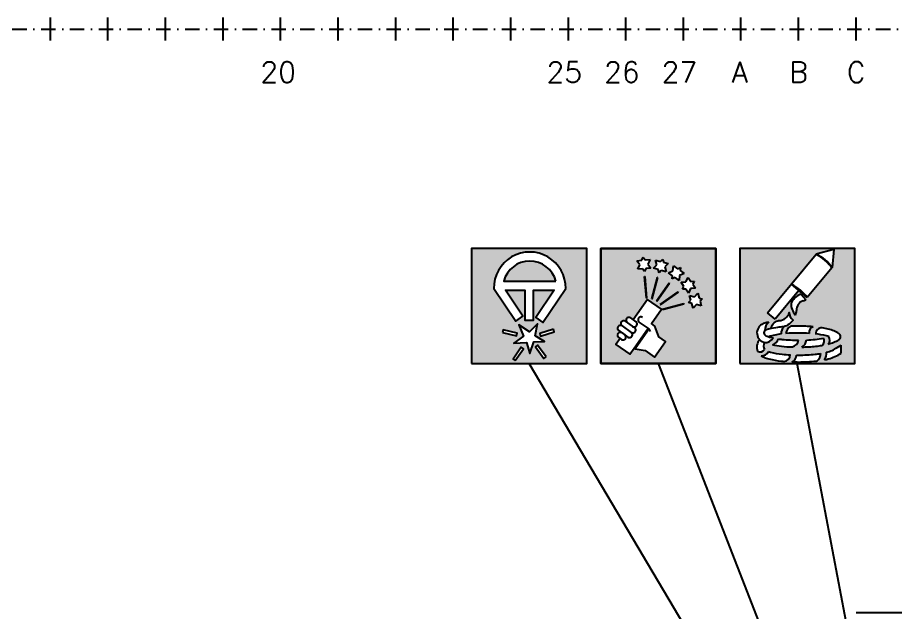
# Model space of a CAD drawing. Header units: millimetres. Extents: x 1084702 to 1166801, y 36632 to 124519.
# Drawn here: x 1100108 to 1107734, y 97743 to 102911 of the extents above; entities that cross this region are included whole.
import ezdxf

# ---------------------------------------------------------------- set-up
doc = ezdxf.new("R2010")
doc.units = ezdxf.units.MM
doc.header["$LTSCALE"] = 250
doc.linetypes.add('DASHDOT', pattern=[1, 0.5, -0.25, 0, -0.25])
doc.layers.get('0').update_dxf_attribs({"color": 255})
for name, color, linetype in [('%posline', 240, 'Continuous'), ('%symbol', 1, 'Continuous'), ('SAFECO3', 80, 'Continuous'), ('SAFECO7', 255, 'Continuous')]:
    doc.layers.add(name, color=color, linetype=linetype)
doc.styles.add('18', font='romans', dxfattribs={"height": 180})
doc.styles.add('ROMANS', font='ROMANS.shx', dxfattribs={"height": 100})
doc.dimstyles.new('dott', dxfattribs={"dimscale": 100, "dimtxt": 150, "dimasz": 0.01, "dimexe": 0.5, "dimexo": 1, "dimgap": 1, "dimtad": 1, "dimdsep": 46, "dimtxsty": 'ROMANS', "dimcen": 1.5, "dimclrd": 1, "dimclre": 1, "dimclrt": 2, "dimazin": 2, "dimtfac": 1, "dimtmove": 2, "dimatfit": 3, "dimldrblk": 'DOT', "dimfxl": 1, "dimtvp": 100, "dimtolj": 1, "dimarcsym": 0})

# ---------------------------------------------------------------- blocks, each defined once
blk = doc.blocks.new('A$C64097268')
for p, q in [((8000, -100), (8000, 100)), ((8500, -100), (8500, 100)), ((9000, -100), (9000, 100)), ((9500, -100), (9500, 100)), ((10000, -100), (10000, 100)), ((10500, -100), (10500, 100)), ((11000, -100), (11000, 100)), ((11500, -100), (11500, 100)), ((12000, -100), (12000, 100)), ((12500, -100), (12500, 100)), ((13000, -100), (13000, 100)), ((13500, -100), (13500, 100))]:
    blk.add_line(p, q)
at = {"color": 210}
for p, q in [((14000, -100), (14000, 100)), ((14500, -100), (14500, 100)), ((15000, -100), (15000, 100))]:
    blk.add_line(p, q, dxfattribs=at)
at = {"linetype": 'DASHDOT'}
blk.add_line((-2084.2, 0), (35128.7, 0), dxfattribs=at)
at = {"style": '18'}
for s, p in [('20', (9824.6, -464.2)), ('25', (12310.9, -464.2)), ('26', (12810.9, -464.2)), ('27', (13310.9, -464.2))]:
    blk.add_text(s, height=180, dxfattribs=at).set_placement(p)
at = {"color": 210, "style": '18'}
for s, p in [('A', (13919.2, -464.2)), ('B', (14419.2, -464.2)), ('C', (14919.2, -464.2))]:
    blk.add_text(s, height=180, dxfattribs=at).set_placement(p)
blk = doc.blocks.new('Wheelhouse_B4_1')
blk.add_line((117804.9, 43143.3), (120054.9, 43143.3))
blk = doc.blocks.new('A.4.15_SYMB')
at = {"layer": 'SAFECO3'}
h = blk.add_hatch(color=256, dxfattribs=at)
h.dxf.hatch_style = 1
h.paths.add_polyline_path([(-600, 1200), (-600, 0), (600, 0), (600, 1200)])
h.paths.add_polyline_path([(381.6, 781.4), (143.2, 429), (68.6, 479.5), (261.6, 764.9), (45.1, 764.9), (45.1, 452.1), (-45.1, 452.1), (-45.1, 764.9), (-247.6, 764.9), (-64.5, 494.3), (-139.2, 443.8), (-367.5, 781.4, -1.020128)], flags=16)
h.paths.add_polyline_path([(278.5, 859.1), (-264.5, 859.1, -0.774327)], flags=0)
h.paths.add_polyline_path([(-271.8, 352.5), (-126, 317.3), (-132.5, 290.1), (-278.4, 325.2)], flags=16)
h.paths.add_polyline_path([(-108.9, 402.6), (3.4, 331.9), (87.5, 414.5), (64.3, 289.1), (159.6, 231.3), (48.2, 227), (7.6, 106.2), (-25.8, 219.2), (-158.3, 212), (-58.2, 287.7)], flags=16)
h.paths.add_polyline_path([(110.2, 314.1), (253.7, 357.9), (261.9, 331.1), (118.4, 287.3)], flags=16)
h.paths.add_polyline_path([(-82.7, 171.4), (-59.6, 155.6), (-144.1, 31.7), (-167.2, 47.4)], flags=16)
h.paths.add_polyline_path([(87.3, 191.5), (176.1, 70.6), (153.5, 54), (64.7, 175)], flags=16)
h = blk.add_hatch(color=256, dxfattribs=at)
h.dxf.hatch_style = 1
edge = h.paths.add_edge_path()
edge.add_arc((7, 788.9), 280.4, 14.49685, 165.50315)
edge.add_line((-264.5, 859.1), (278.5, 859.1))
at = {"layer": 'SAFECO7', "lineweight": -3}
blk.add_lwpolyline([(-600, 0), (600, 0), (600, 1200), (-600, 1200)], close=True, dxfattribs=at)
at = {"layer": 'SAFECO7'}
for points in [[(381.6, 781.4, 1.020128), (-367.5, 781.4), (-139.2, 443.8), (-64.5, 494.3), (-247.6, 764.9), (-45.1, 764.9), (-45.1, 452.1), (45.1, 452.1), (45.1, 764.9), (261.6, 764.9), (68.6, 479.5), (143.2, 429)], [(278.5, 859.1, 0.774327), (-264.5, 859.1)]]:
    blk.add_lwpolyline(points, format="xyb", close=True, dxfattribs=at)
for points in [[(64.3, 289.1), (87.5, 414.5), (3.4, 331.9), (-108.9, 402.6), (-58.2, 287.7), (-158.3, 212), (-25.8, 219.2), (7.6, 106.2), (48.2, 227), (159.6, 231.3)], [(-278.4, 325.2), (-132.5, 290.1), (-126, 317.3), (-271.8, 352.5)], [(253.7, 357.9), (110.2, 314.1), (118.4, 287.3), (261.9, 331.1)], [(176.1, 70.6), (87.3, 191.5), (64.7, 175), (153.5, 54)], [(-144.1, 31.7), (-59.6, 155.6), (-82.7, 171.4), (-167.2, 47.4)]]:
    blk.add_lwpolyline(points, close=True, dxfattribs=at)
blk = doc.blocks.new('S.4.6_SYMB')
at = {"layer": 'SAFECO3'}
h = blk.add_hatch(color=256, dxfattribs=at)
h.paths.add_polyline_path([(-600, 0), (600, 0), (600, 1200), (-600, 1200)])
h.paths.add_polyline_path([(-114.1, 669), (31.9, 566.8), (-73.3, 416.6), (-37.6, 391.5), (6, 277.6), (74.1, 229.9), (-40.1, 66.9), (-40.1, 66.9), (-137.4, 135), (-242.6, 154.3), (-252.2, 161.1), (-296.2, 98.4), (-442.1, 200.6), (-399.3, 261.7), (-413.1, 271.4, -1), (-379, 320.1), (-413.4, 344.2, -1), (-379.3, 392.9, -1), (-345.2, 441.6), (-325.4, 427.8, -1), (-291.3, 476.5), (-262.9, 456.6)], flags=16)
h.paths.add_polyline_path([(-123.9, 680.9), (-143.8, 909.1), (-139, 909.5), (-119.1, 681.3)], flags=16)
h.paths.add_polyline_path([(-97.8, 361.1), (-242.6, 154.3), (-252.2, 161.1), (-107.4, 367.9)], flags=0)
h.paths.add_polyline_path([(-69.6, 677), (-10.3, 898.3), (-5.7, 897), (-65, 675.7)], flags=16)
h.paths.add_polyline_path([(-19.9, 654.7), (111.5, 842.4), (115.4, 839.7), (-16, 652)], flags=16)
h.paths.add_polyline_path([(19.1, 616.9), (206.8, 748.3), (209.6, 744.3), (21.9, 612.9)], flags=16)
h.paths.add_polyline_path([(42.9, 567.9), (264.2, 627.2), (265.4, 622.6), (44.1, 563.3)], flags=16)
h.paths.add_polyline_path([(-144.7, 961.1), (-164.1, 988.8), (-215.3, 984.3), (-193.6, 1030.9), (-223.1, 1073.1), (-171.8, 1077.5), (-157.6, 1108.2), (-138.2, 1080.5), (-86.9, 1085), (-108.7, 1038.3), (-79.2, 996.2), (-130.4, 991.7)], flags=16)
h.paths.add_polyline_path([(6.7, 947.4), (-2.1, 980), (-51.8, 993.4), (-15.4, 1029.7), (-28.7, 1079.4), (21, 1066.1), (44.9, 1090), (53.6, 1057.4), (103.3, 1044.1), (66.9, 1007.7), (80.3, 958), (30.5, 971.3)], flags=16)
h.paths.add_polyline_path([(144.2, 882.8), (147.2, 916.4), (105, 945.9), (151.7, 967.7), (156.1, 1019), (198.3, 989.4), (228.9, 1003.7), (226, 970.1), (268.1, 940.5), (221.5, 918.8), (217, 867.5), (174.8, 897.1)], flags=16)
h.paths.add_polyline_path([(251.4, 775), (265.6, 805.6), (236.1, 847.8), (287.4, 852.3), (309.1, 898.9), (338.7, 856.7), (372.3, 859.7), (358, 829.1), (387.5, 786.9), (336.3, 782.4), (314.5, 735.8), (285, 777.9)], flags=16)
h.paths.add_polyline_path([(315.2, 637.1), (339.1, 661), (325.8, 710.7), (375.5, 697.3), (411.9, 733.7), (425.2, 684), (457.8, 675.3), (433.9, 651.4), (447.2, 601.7), (397.5, 615), (361.1, 578.6), (347.8, 628.3)], flags=16)
blk.add_lwpolyline([(-399.3, 261.7), (-442.1, 200.6), (-296.2, 98.4), (-252.2, 161.1), (-242.6, 154.3), (-137.4, 135), (-40.1, 66.9), (74.1, 229.9), (6, 277.6), (-37.6, 391.5), (-73.3, 416.6), (31.9, 566.8), (-114.1, 669), (-262.9, 456.6)], dxfattribs=at)
at = {"layer": 'SAFECO7'}
for p, q in [((-171.8, 1077.5), (-157.6, 1108.2)), ((-157.6, 1108.2), (-138.2, 1080.5)), ((-223.1, 1073.1), (-171.8, 1077.5)), ((-193.6, 1030.9), (-223.1, 1073.1)), ((-215.3, 984.3), (-193.6, 1030.9)), ((-138.2, 1080.5), (-86.9, 1085)), ((-86.9, 1085), (-108.7, 1038.3)), ((-108.7, 1038.3), (-79.2, 996.2)), ((-51.8, 993.4), (-15.4, 1029.7)), ((-28.7, 1079.4), (21, 1066.1)), ((-15.4, 1029.7), (-28.7, 1079.4)), ((21, 1066.1), (44.9, 1090)), ((44.9, 1090), (53.6, 1057.4)), ((53.6, 1057.4), (103.3, 1044.1)), ((103.3, 1044.1), (66.9, 1007.7)), ((66.9, 1007.7), (80.3, 958)), ((151.7, 967.7), (156.1, 1019)), ((156.1, 1019), (198.3, 989.4)), ((-164.1, 988.8), (-215.3, 984.3)), ((-144.7, 961.1), (-164.1, 988.8)), ((-130.4, 991.7), (-144.7, 961.1)), ((-79.2, 996.2), (-130.4, 991.7)), ((-2.1, 980), (-51.8, 993.4)), ((6.7, 947.4), (-2.1, 980)), ((30.5, 971.3), (6.7, 947.4)), ((80.3, 958), (30.5, 971.3)), ((105, 945.9), (151.7, 967.7)), ((147.2, 916.4), (105, 945.9)), ((144.2, 882.8), (147.2, 916.4)), ((198.3, 989.4), (228.9, 1003.7)), ((221.5, 918.8), (217, 867.5)), ((268.1, 940.5), (221.5, 918.8)), ((228.9, 1003.7), (226, 970.1)), ((226, 970.1), (268.1, 940.5)), ((-123.9, 680.9), (-143.8, 909.1)), ((-119.1, 681.3), (-139, 909.5)), ((-69.6, 677), (-10.3, 898.3)), ((-65, 675.7), (-5.7, 897)), ((-19.9, 654.7), (111.5, 842.4)), ((-16, 652), (115.4, 839.7)), ((-5.7, 897), (-10.3, 898.3)), ((111.5, 842.4), (115.4, 839.7)), ((174.8, 897.1), (144.2, 882.8)), ((217, 867.5), (174.8, 897.1)), ((236.1, 847.8), (287.4, 852.3)), ((265.6, 805.6), (236.1, 847.8)), ((287.4, 852.3), (309.1, 898.9)), ((309.1, 898.9), (338.7, 856.7)), ((338.7, 856.7), (372.3, 859.7)), ((372.3, 859.7), (358, 829.1)), ((358, 829.1), (387.5, 786.9)), ((19.1, 616.9), (206.8, 748.3)), ((21.9, 612.9), (209.6, 744.3)), ((206.8, 748.3), (209.6, 744.3)), ((251.4, 775), (265.6, 805.6)), ((285, 777.9), (251.4, 775)), ((314.5, 735.8), (285, 777.9)), ((336.3, 782.4), (314.5, 735.8)), ((387.5, 786.9), (336.3, 782.4)), ((375.5, 697.3), (411.9, 733.7)), ((411.9, 733.7), (425.2, 684)), ((-114.1, 669), (-262.9, 456.6)), ((-123.9, 680.9), (-119.1, 681.3)), ((31.9, 566.8), (-114.1, 669)), ((-69.6, 677), (-65, 675.7)), ((-19.9, 654.7), (-16, 652)), ((315.2, 637.1), (339.1, 661)), ((339.1, 661), (325.8, 710.7)), ((325.8, 710.7), (375.5, 697.3)), ((425.2, 684), (457.8, 675.3)), ((457.8, 675.3), (433.9, 651.4)), ((433.9, 651.4), (447.2, 601.7)), ((-73.3, 416.6), (31.9, 566.8)), ((19.1, 616.9), (21.9, 612.9)), ((42.9, 567.9), (264.2, 627.2)), ((42.9, 567.9), (44.1, 563.3)), ((44.1, 563.3), (265.4, 622.6)), ((264.2, 627.2), (265.4, 622.6)), ((347.8, 628.3), (315.2, 637.1)), ((361.1, 578.6), (347.8, 628.3)), ((397.5, 615), (361.1, 578.6)), ((447.2, 601.7), (397.5, 615)), ((-291.3, 476.5), (-234.5, 436.7)), ((-379.3, 392.9), (-282.9, 325.4)), ((-345.2, 441.6), (-248.8, 374.2)), ((-252.2, 161.1), (-107.4, 367.9)), ((-97.8, 361.1), (-200, 432.7)), ((-37.6, 391.5), (-73.3, 416.6)), ((6, 277.6), (-37.6, 391.5)), ((-413.4, 344.2), (-317.1, 276.7)), ((-377.9, 319.3), (-350.3, 300)), ((-97.8, 361.1), (-242.6, 154.3)), ((-82, 335.1), (-97.8, 361.1)), ((74.1, 229.9), (6, 277.6)), ((-399.3, 261.7), (-442.1, 200.6)), ((-442.1, 200.6), (-296.2, 98.4)), ((-442.1, 200.6), (-442.1, 200.6)), ((-413.1, 271.4), (-385.6, 252)), ((-40.1, 66.9), (74.1, 229.9)), ((-296.2, 98.4), (-252.2, 161.1)), ((-252.2, 161.1), (-242.6, 154.3)), ((-242.6, 154.3), (-137.4, 135)), ((-137.4, 135), (-40.1, 66.9)), ((-600, 0), (-600, 0))]:
    blk.add_line(p, q, dxfattribs=at)
at = {"layer": 'SAFECO7', "lineweight": -3}
blk.add_lwpolyline([(-600, 0), (600, 0), (600, 1200), (-600, 1200)], close=True, dxfattribs=at)
at = {"layer": 'SAFECO7'}
blk.add_lwpolyline([(-600, 1200), (600, 1200), (600, 0), (-600, 0)], close=True, dxfattribs=at)
blk.add_lwpolyline([(-143.8, 909.1), (-139, 909.5)], dxfattribs=at)
for centre, start, end in [((-308.3, 452.1), 55, 235), ((-183, 457.1), 52.13811, 235), ((-396.3, 368.5), 55, 235), ((-362.2, 417.3), 55, 235), ((-265.9, 349.8), 235, 55), ((-251.5, 412.4), 235, 55), ((-396.1, 295.7), 55, 235), ((-368.5, 276.4), 235, 55), ((-300, 301.1), 235, 55)]:
    blk.add_arc(centre, 29.7, start, end, dxfattribs=at)
blk = doc.blocks.new('A.4.16_SYMB')
at = {"layer": 'SAFECO3'}
h = blk.add_hatch(color=256, dxfattribs=at)
h.paths.add_polyline_path([(600, 1200), (-600, 1200), (-600, 0), (600, 0)])
h.paths.add_polyline_path([(433.8, 313, -0.26275), (451.5, 281.6, -0.26275), (433.8, 250.1, -0.074651), (323.3, 204.2, 0.345624), (327.6, 280.3, 0.003136), (331.5, 281.6, 0.020231), (305.8, 289.1, 0.033579), (192.9, 309.4, -0.44717), (259, 372.6, -0.017726), (323.3, 359, -0.074651)], flags=16)
h.paths.add_polyline_path([(104.1, 688.7), (14.9, 762.8), (-232.4, 464.8), (-309.5, 528.8), (198.3, 1140.6), (380.3, 1190.7), (364.6, 1002.6)], flags=16)
h.paths.add_polyline_path([(163.6, 384.6, 0.359132), (123.2, 315.4, 0.016331), (13.8, 319, 0.019841), (-119.2, 313.7, -0.267052), (-67.4, 389.1, -0.011604), (13.8, 391, -0.021444)], flags=16)
h.paths.add_polyline_path([(272.1, 266.3, -0.40112), (259, 190.5, -0.017726), (193.9, 181.4, -0.020912), (48, 172.5, 0.238504), (95.6, 246.1, 0.013591), (186.5, 253.1, 0.025338)], flags=16)
h.paths.add_polyline_path([(88.3, 665.7), (60.5, 654.9, 0.336496), (-8.6, 553.5, -0.065873), (-17.3, 505.5, -0.216025), (-63.3, 634.5, -0.201433), (37.6, 723.1)], flags=16)
h.paths.add_polyline_path([(455.6, 192.3), (455.6, 108.9, -0.090944), (323.3, 48.8, -0.0113), (282.4, 39.5, 0.169701), (305.8, 118.6, 0.090944), (414.5, 168)], flags=16)
h.paths.add_polyline_path([(-42.8, 454.6, -0.166264), (-140.5, 384.5, 0.175122), (-169.9, 309.1, 0.064815), (-297.1, 279.3, 0.014807), (-277.2, 273.8, 0.007846), (-251, 267.7, -0.281808), (-345.5, 220.1, 0.003958), (-339.6, 217.8, 0.366369), (-341.6, 148.1, -0.38981), (-414.6, 129.1, -0.297606), (-391.3, 248.3, -0.580643), (-340.1, 422.3, -0.011586), (-297.1, 432.4, 0.26127), (-337.1, 345.3, -0.110208), (-324.6, 351.9, -0.012521), (-275.7, 363.9, -0.277493), (-201.6, 447.4, -0.003264), (-189.3, 448.7, 0.327437), (-83.5, 534.1, 0.258443)], flags=16)
h.paths.add_polyline_path([(243.8, 105.5, -0.197178), (207.3, 27.5, -0.003636), (193.9, 26, -0.025802), (13.8, 16.7, -0.010091), (-56.8, 18.1, 0.314514), (-7.5, 88.9, 0.00317), (13.8, 88.7, 0.025802), (186.5, 97.6, 0.016917)], flags=16)
h.paths.add_polyline_path([(13.8, 244.1, -0.249085), (-49.8, 173.3, -0.016714), (-166.4, 181.4, -0.025388), (-259.4, 195.9, 0.223034), (-194.5, 257.5, 0.010456), (-159, 253.1, 0.025802)], flags=16)
h.paths.add_polyline_path([(-72.7, 90.9, -0.377173), (-138.7, 23.4, -0.003973), (-166.4, 26, -0.035463), (-295.8, 48.8, -0.035776), (-350.5, 66.7, -0.069598), (-377.6, 81.3, 0.274863), (-301, 125.2, 0.017882), (-278.3, 118.6, 0.035463), (-159, 97.6, 0.012899)], flags=16)
at = {"layer": 'SAFECO7'}
for p, q in [((380.3, 1190.7), (198.3, 1140.6)), ((380.3, 1190.7), (364.6, 1002.6)), ((-309.5, 528.8), (198.3, 1140.6)), ((364.6, 1002.6), (104.1, 688.7)), ((104.1, 688.7), (-62.2, 826.7)), ((14.9, 762.8), (-232.4, 464.8)), ((37.6, 723.1), (88.3, 665.7)), ((60.5, 654.9), (88.3, 665.7)), ((-232.4, 464.8), (-309.5, 528.8)), ((414.5, 168), (455.6, 192.3)), ((455.6, 108.9), (455.6, 192.3))]:
    blk.add_line(p, q, dxfattribs=at)
at = {"layer": 'SAFECO7', "lineweight": -3}
blk.add_lwpolyline([(-600, 0), (600, 0), (600, 1200), (-600, 1200)], close=True, dxfattribs=at)
at = {"layer": 'SAFECO7'}
blk.add_lwpolyline([(-275.7, 363.9, -0.277493), (-201.6, 447.4, -0.003264), (-189.3, 448.7, 0.327437), (-83.5, 534.1, 0.258443), (-42.8, 454.6, -0.168123), (-141.8, 384.1)], format="xyb", dxfattribs=at)
for centre, radius, start, end in [((1.2, 733.9), 447.6, 36.47446, 64.1348), ((1.2, 733.9), 448.7, 36.47446, 64.1348), ((1.2, 733.9), 449.8, 36.47446, 64.1348), ((1.2, 733.9), 450.9, 36.47446, 64.1348), ((1.2, 733.9), 452, 36.47446, 64.1348), ((-259.4, 420), 452, 36.47446, 64.1348), ((92.7, 558.7), 173.4, 108.53447, 154.08985), ((92.7, 558.7), 101.4, 108.53447, 182.92596), ((101.9, 620.8), 165.8, 175.26411, 224.02413), ((-194.2, 562.3), 185.8, 342.2039, 357.27915), ((-316, 320.7), 104.4, 103.34343, 250.73135), ((-100.9, -500.7), 953.5, 101.87301, 104.52819), ((-239.5, 353.2), 97.9, 126.06025, 184.62973), ((-60.3, -616.5), 1003.9, 99.37944, 105.2003), ((-60.3, -616.5), 1003.9, 96.06747, 99.22114), ((-50.9, 306.2), 119, 138.8475, 178.57961), ((13.8, -1358.3), 1749.3, 95.06854, 95.9121), ((-27.8, 306.4), 91.7, 115.60688, 175.41506), ((13.8, -1358.3), 1749.3, 90, 92.65942), ((13.8, -1358.3), 1749.3, 85.08614, 90), ((185.4, 325.5), 62.9, 110.21955, 189.23898), ((254.3, 311.5), 61.4, 85.53996, 181.91095), ((98.5, -540.5), 927.1, 75.96376, 80.02583), ((-316, 320.7), 32.4, 103.34343, 250.73135), ((-192.7, 613.7), 350.3, 247.49988, 255.84997), ((-119.2, -194.6), 506.2, 95.74783, 110.58152), ((13.8, -1358.3), 1677.3, 90, 94.54669), ((13.8, -1358.3), 1677.3, 86.25749, 90), ((98.5, -540.5), 855.1, 75.96376, 84.0879), ((225.6, -31.9), 330.8, 71.32775, 75.96376), ((225.6, -31.9), 402.8, 58.88678, 75.96376), ((277, 245), 61.7, 318.64976, 34.91519), ((225.6, 595), 330.8, 287.95357, 288.67225), ((414.8, 281.6), 36.8, 0, 58.88678), ((414.8, 281.6), 36.8, 301.11322, 0), ((-311.7, 170.8), 111.1, 135.75618, 202.04957), ((-299.4, 181.8), 54, 138.11083, 218.5959), ((-198.1, 595), 402.8, 247.76795, 249.43393), ((-337.1, 321.1), 101.3, 265.24072, 328.19373), ((-70.9, 1103.6), 855.1, 255.96376, 257.84074), ((-292.6, 295.8), 105.3, 288.36298, 338.65536), ((-70.9, 1103.6), 927.1, 258.27057, 264.0879), ((-70.9, 1103.6), 855.1, 261.69162, 264.0879), ((13.8, 1921.4), 1677.3, 264.0879, 270), ((-84.7, 268.5), 101.4, 290.13479, 346.08228), ((-1, 256.4), 97.2, 300.26278, 353.92152), ((13.8, 1921.4), 1677.3, 272.79754, 275.9121), ((98.5, 1103.6), 855.1, 275.9121, 281.71795), ((98.5, 1103.6), 927.1, 275.9121, 279.97417), ((225.9, 235.3), 55.7, 306.49101, 33.9178), ((225.6, 595), 402.8, 284.03624, 301.11322), ((-388.5, 178.3), 55.8, 242.00552, 327.19091), ((-376.2, 167.6), 86.3, 269.07636, 330.55216), ((-198.1, 439.6), 330.8, 251.86585, 255.96376), ((-70.9, 948.2), 855.1, 255.96376, 264.0879), ((13.8, 1921.4), 1749.3, 264.0879, 267.91814), ((13.8, 1766), 1677.3, 264.0879, 267.04395), ((13.8, 1766), 1677.3, 270, 275.9121), ((13.8, 1921.4), 1749.3, 271.12002, 275.9121), ((98.5, 948.2), 855.1, 275.9121, 279.78875), ((130.5, 111), 113.5, 312.63189, 357.24933), ((181, 112.6), 125, 324.25151, 2.77718), ((225.6, 439.6), 330.8, 284.03624, 304.82191), ((225.6, 439.6), 402.8, 284.03624, 304.82191), ((-311.7, 170.8), 111.1, 233.62852, 249.55363), ((-198.1, 439.6), 402.8, 247.76795, 255.96376), ((-70.9, 948.2), 927.1, 255.96376, 264.0879), ((13.8, 1766), 1749.3, 264.0879, 264.99837), ((-144.2, 94.7), 71.5, 274.3382, 356.99875), ((-82.8, 88.8), 75.3, 290.18673, 0.02315), ((13.8, 1766), 1749.3, 267.68738, 270), ((13.8, 1766), 1677.3, 269.27347, 270), ((13.8, 1766), 1749.3, 270, 275.9121), ((98.5, 948.2), 927.1, 275.9121, 276.74546), ((98.5, 948.2), 927.1, 281.44653, 284.03624)]:
    blk.add_arc(centre, radius, start, end, dxfattribs=at)
blk = doc.blocks.new('_Dot')
at = {"color": 0, "linetype": 'ByBlock', "lineweight": -2}
blk.add_line((-0.5, 0), (-1, 0), dxfattribs=at)
at = {"color": 0, "linetype": 'ByBlock', "const_width": 0.5}
blk.add_lwpolyline([(-0.25, 0, 1), (0.25, 0, 1)], format="xyb", close=True, dxfattribs=at)

msp = doc.modelspace()

# ---------------------------------------------------------------- block references
at = {"layer": '%symbol', "xscale": 0.8333333333329453, "yscale": 0.8333333333329453, "zscale": 0.8333333333329453}
for name, p in [('A.4.15_SYMB', (1104552, 99904.6)), ('S.4.6_SYMB', (1105675, 99904.6)), ('A.4.16_SYMB', (1106881.8, 99904.6))]:
    msp.add_blockref(name, p, dxfattribs=at)
for name, p in [('A$C64097268', (1092392.6, 102811.4)), ('Wheelhouse_B4_1', (989587.7, 54599.2))]:
    msp.add_blockref(name, p)

# ---------------------------------------------------------------- leaders
at = {"layer": '%posline', "linetype": 'ByBlock'}
for points in [[(1107446.6, 95022.4), (1104552, 99904.6)], [(1107471.6, 95296.8), (1105675, 99904.6)], [(1107756.2, 95290.9), (1106881.8, 99904.6)]]:
    msp.add_leader(points, dimstyle='dott', override={"dimasz": 2, "dimgap": 1, "dimtad": 0, "dimclrd": 256}, dxfattribs=at)

doc.saveas('drawing.dxf')
